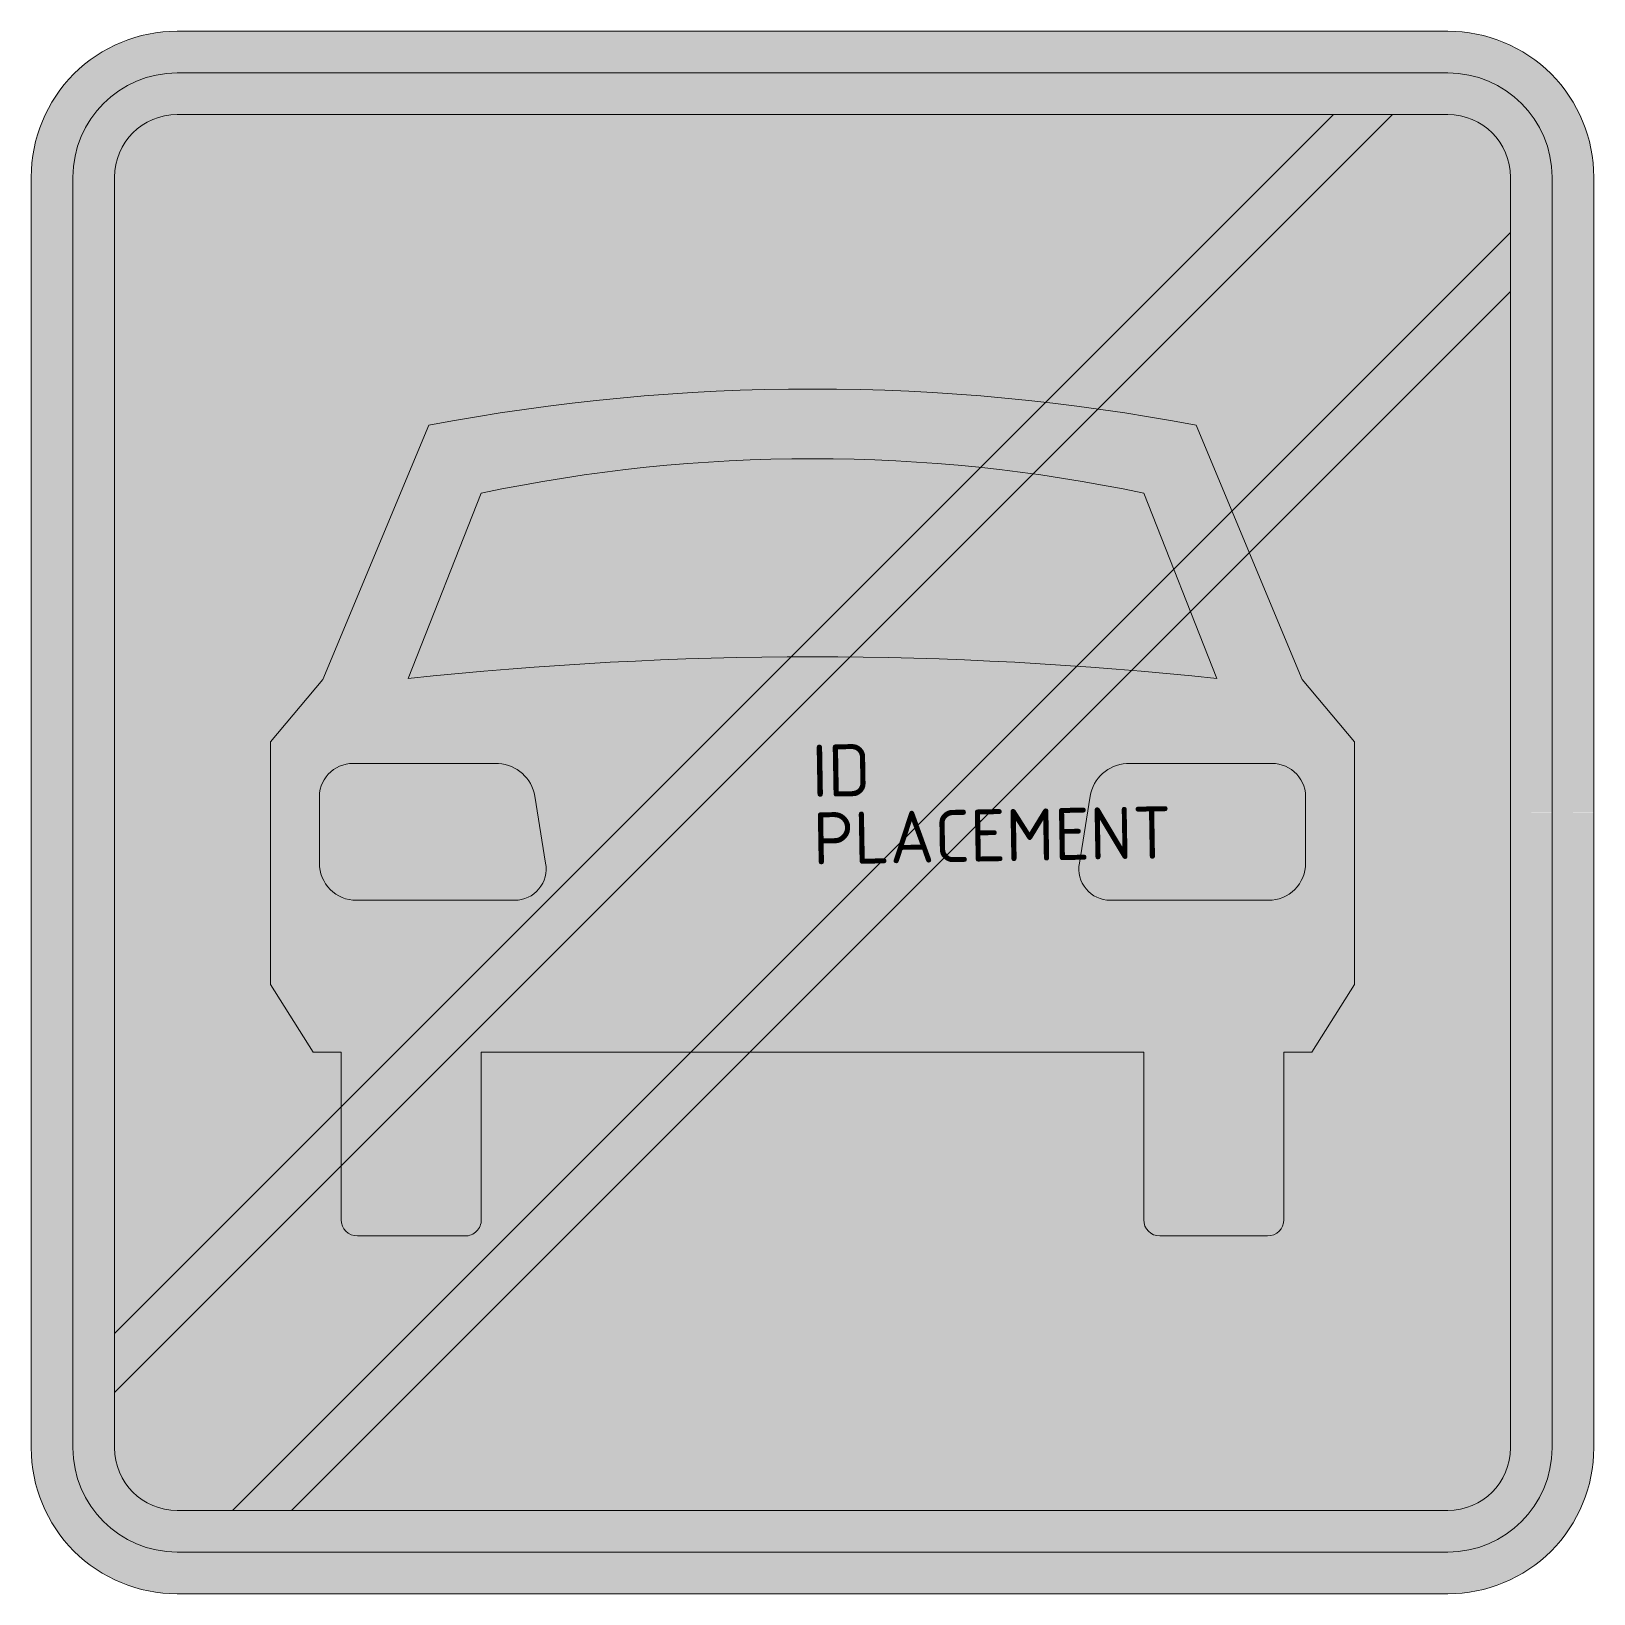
# Model space of a CAD drawing. Extents: x -3.75 to 3.75, y -3.75 to 3.75.
import ezdxf
from ezdxf.enums import TextEntityAlignment as Align

# ---------------------------------------------------------------- set-up
doc = ezdxf.new("R2010")
doc.units = 0
doc.styles.add('NLCS-ISO', font='NLCS-ISO.ttf', dxfattribs={"height": 0.25})

msp = doc.modelspace()

# ---------------------------------------------------------------- hatches: boundary and pattern name
at = {"true_color": 0x005b8c}
h = msp.add_hatch(color=146, dxfattribs=at)
h.dxf.hatch_style = 1
h.paths.add_polyline_path([(3.050000000000002, 3.750000000000001), (-3.050000000000001, 3.75, 0.4142135623730949), (-3.750000000000001, 3.05), (-3.75, -4.440892098500626e-16), (-3.55, -4.440892098500626e-16), (-3.550000000000001, 3.05, -0.4142135623730951), (-3.050000000000001, 3.55), (3.05, 3.550000000000001, -0.414213562373095), (3.55, 3.050000000000001), (3.550000000000001, -4.440892098500626e-16), (3.749999999999999, 4.440892098500626e-16), (3.750000000000001, 3.050000000000001, 0.4142135623730949)])
at = {"true_color": 0xf1f0ea}
h = msp.add_hatch(color=7, dxfattribs=at)
h.dxf.hatch_style = 1
h.paths.add_polyline_path([(3.05, 3.550000000000001), (-3.050000000000001, 3.55, 0.4142135623730951), (-3.550000000000001, 3.05), (-3.550000000000001, 0), (-3.35, 0), (-3.350000000000001, 3.05, -0.4142135623730948), (-3.050000000000001, 3.35), (3.05, 3.350000000000001, -0.4142135623730949), (3.35, 3.050000000000001), (3.350000000000001, 0), (3.55, 4.440892098500626e-16), (3.55, 3.050000000000001, 0.414213562373095)])
h = msp.add_hatch(color=7, dxfattribs=at)
h.dxf.hatch_style = 1
h.paths.add_polyline_path([(2.784314575050761, 3.350000000000001), (2.501471862576143, 3.350000000000002), (-3.349999999999999, -2.501471862576143), (-3.349999999999999, -2.784314575050762)])
at = {"true_color": 0xbb1e10}
h = msp.add_hatch(color=22, dxfattribs=at)
h.dxf.hatch_style = 1
h.paths.add_polyline_path([(-3.35, -2.784314575050763), (-3.35, -3.05, 0.4142135623730946), (-3.05, -3.35), (-2.784314575050761, -3.35), (3.35, 2.784314575050763), (3.35, 3.050000000000001, 0.4142135623730945), (3.049999999999999, 3.350000000000001), (2.784314575050761, 3.350000000000001)])
at = {"true_color": 0x005b8c}
h = msp.add_hatch(color=146, dxfattribs=at)
h.dxf.hatch_style = 1
h.paths.add_polyline_path([(3.349999999999998, 3.050000000000001, 0.4142135623730945), (3.049999999999999, 3.350000000000001), (-3.050000000000001, 3.35, 0.4142135623730949), (-3.350000000000001, 3.05), (-3.350000000000001, 0), (-2.601696776082975, 0), (-2.601696776082975, 0.3387979247120616), (-2.349780990013142, 0.6384847483676075), (-1.841601776272997, 1.858987924332013, -0.09433600123699437), (1.841592939603082, 1.858987924332015), (2.349772153343222, 0.6384847483676066), (2.601687939413054, 0.3387979247120616), (2.601687939413054, 0), (3.350000000000001, 0)])
at = {"true_color": 0xf1f0ea}
h = msp.add_hatch(color=7, dxfattribs=at)
h.dxf.hatch_style = 1
h.paths.add_polyline_path([(3.35, 2.501471862576144), (3.35, 2.784314575050763), (-2.784314575050761, -3.35), (-2.501471862576143, -3.35)])
h = msp.add_hatch(color=7, dxfattribs=at)
h.dxf.hatch_style = 1
h.paths.add_polyline_path([(1.120261058055734, 1.968789195479589, 0.07567424025537925), (-1.841601776272996, 1.858987924332013), (-2.349780990013142, 0.6384847483676077), (-2.601696776082975, 0.3387979247120616), (-2.601696776082975, -0.8252389304656798), (-2.397552027598854, -1.15099393038424), (-2.262898851362985, -1.15099393038424), (-2.262898851362985, -1.414370713939128), (-0.1017439046551994, 0.7467842327686611, 0.02542127967488889), (-1.941491493044902, 0.6428323899680848), (-1.589685990203165, 1.533232924413451, -0.07802249004510017), (0.8075061935318864, 1.656034330955744)])
h.paths.add_polyline_path([(-1.333422562532857, 0.07818685544127768), (-1.281303883346664, -0.2432205028768131, -0.4698667537425231), (-1.428964637704283, -0.4212970750979146), (-2.189077309977183, -0.42129707597483, -0.4142135623730951), (-2.367153883075205, -0.2432205028768077), (-2.367153883075205, 0.07818685544127901, -0.4379484502150611), (-2.189059637514257, 0.2345605663396833), (-1.507151493153487, 0.2345605663396833, -0.3521437193805753)], flags=16)
at = {"true_color": 0x005b8c}
h = msp.add_hatch(color=146, dxfattribs=at)
h.dxf.hatch_style = 1
edge = h.paths.add_edge_path()
edge.add_arc((1.325500487725506e-05, -17.38609370000547), 18.13316344834594, 83.85360024289469, 96.14639975710531, ccw=False)
edge.add_line((1.941518003054657, 0.6428323899680835), (1.589677153533247, 1.533232924413453))
edge.add_arc((-4.41833495923305e-06, -6.039701207943091), 7.737985453136244, 78.14481942951005, 101.85518057049)
edge.add_line((-1.589685990203165, 1.533232924413453), (-1.941491493044903, 0.6428323899680835))
at = {"true_color": 0xf1f0ea}
h = msp.add_hatch(color=7, dxfattribs=at)
h.dxf.hatch_style = 1
h.paths.add_polyline_path([(2.601687939413052, -0.8252389304656799), (2.601687939413052, 0.3387979247120618), (2.349772153343222, 0.6384847483676086), (2.096147584224769, 1.247619446800914), (1.814019603226899, 0.9654914658030431), (1.941518003054657, 0.6428323899680919, 0.005687973433811684), (1.530863127085355, 0.6823349896615021), (-0.302465792960386, -1.15099393038424), (1.589677153533247, -1.15099393038424), (1.589677153533247, -1.954529999519295, 0.4142135623730953), (1.66786400898245, -2.032716854968498), (2.18473850592354, -2.032716854968498, 0.4142135623730953), (2.262925361372746, -1.954529999519292), (2.262925361372746, -1.15099393038424), (2.397560864268772, -1.15099393038424)])
h.paths.add_polyline_path([(1.281184094254017, -0.2432205028768112), (1.333302773440202, 0.07818685544127213, -0.3521437193805811), (1.507031704060835, 0.2345605663396833), (2.188939848421608, 0.2345605663396833, -0.4379484502150746), (2.367034093982552, 0.0781868554412708), (2.367034093982552, -0.24322050287681, -0.4142135623730951), (2.188957520884532, -0.4212970759748298), (1.428844848438287, -0.421297075097915, -0.469866753390439)], flags=16)
at = {"true_color": 0x005b8c}
h = msp.add_hatch(color=146, dxfattribs=at)
h.dxf.hatch_style = 1
edge = h.paths.add_edge_path()
edge.add_arc((-2.205962759276741, 0.07420880376363882), 0.1612402036917639, 83.98251657624814, 178.5862787599309)
edge.add_line((-2.367153883075205, 0.07818685544127568), (-2.367153883075205, -0.2432205028768091))
edge.add_arc((-2.189077309977183, -0.2432205028768077), 0.1780765730980223, 180.0000000000004, 270.0056860794393)
edge.add_line((-2.189059637514257, -0.421297075097915), (-1.428964637704285, -0.421297075097915))
edge.add_arc((-1.428964637704283, -0.27103878091581), 0.1502582941821051, 269.9999999999993, 370.6690842893384)
edge.add_line((-1.281303883346665, -0.2432205028768091), (-1.333422562532856, 0.07818685544127568))
edge.add_arc((-1.517536070070536, 0.04833143183363216), 0.1865184440655105, 9.210777636512622, 86.80835718352857)
edge.add_line((-1.507151493153486, 0.2345605663396833), (-2.189059637514257, 0.2345605663396833))
h = msp.add_hatch(color=146, dxfattribs=at)
h.dxf.hatch_style = 1
edge = h.paths.add_edge_path()
edge.add_arc((2.20584297018409, 0.07420880376364086), 0.1612402036917616, 1.413721240068412, 96.01748342375112, ccw=False)
edge.add_line((2.367034093982552, 0.07818685544127568), (2.367034093982552, -0.2432205028768091))
edge.add_arc((2.188957520884532, -0.24322050287681), 0.1780765730980196, -90.00568607943882, 2.8421709430404007e-13, ccw=False)
edge.add_line((2.188939848421608, -0.421297075097915), (1.428844848611636, -0.421297075097915))
edge.add_arc((1.428844848611635, -0.2710387809158107), 0.1502582941821043, 169.3309157106613, 270.0000000000003, ccw=False)
edge.add_line((1.281184094254018, -0.2432205028768091), (1.333302773440202, 0.07818685544127568))
edge.add_arc((1.517416280977884, 0.04833143183362994), 0.1865184440655126, 93.1916428164709, 170.7892223634868, ccw=False)
edge.add_line((1.507031704060836, 0.2345605663396833), (2.188939848421608, 0.2345605663396833))
h = msp.add_hatch(color=146, dxfattribs=at)
h.dxf.hatch_style = 1
h.paths.add_polyline_path([(-3.55, -4.440892098500626e-16), (-3.75, 0), (-3.75, -3.050000000000001, 0.414213562373095), (-3.05, -3.75), (3.050000000000001, -3.750000000000001, 0.4142135623730953), (3.750000000000001, -3.050000000000001), (3.75, 0), (3.550000000000001, 4.440892098500626e-16), (3.550000000000001, -3.05, -0.4142135623730951), (3.050000000000001, -3.55), (-3.05, -3.55, -0.4142135623730949), (-3.55, -3.050000000000001)])
at = {"true_color": 0xf1f0ea}
h = msp.add_hatch(color=7, dxfattribs=at)
h.dxf.hatch_style = 1
h.paths.add_polyline_path([(-3.35, 0), (-3.550000000000001, -4.440892098500626e-16), (-3.55, -3.050000000000001, 0.4142135623730949), (-3.05, -3.55), (3.050000000000001, -3.55, 0.4142135623730951), (3.550000000000001, -3.05), (3.550000000000001, 0), (3.350000000000001, -4.440892098500626e-16), (3.350000000000001, -3.049999999999999, -0.4142135623730955), (3.050000000000001, -3.35), (-3.05, -3.35, -0.4142135623730949), (-3.35, -3.05)])
at = {"true_color": 0x005b8c}
h = msp.add_hatch(color=146, dxfattribs=at)
h.dxf.hatch_style = 1
h.paths.add_polyline_path([(3.350000000000001, 4.440892098500626e-16), (2.601687939413054, 8.881784197001252e-16), (2.601687939413052, -0.8252389304656798), (2.397560864268772, -1.15099393038424), (2.262925361372746, -1.15099393038424), (2.262925361372746, -1.954529999519292, -0.4142135623730961), (2.184738505923541, -2.032716854968498), (1.66786400898245, -2.032716854968498, -0.4142135623730945), (1.589677153533247, -1.954529999519295), (1.589677153533247, -1.150993930384241), (-1.589685990203165, -1.15099393038424), (-1.589685988205726, -1.954547670861695, -0.4142135623730989), (-1.66785517231253, -2.032716854968499), (-2.184711993915893, -2.032716856966388, -0.4142135623730929), (-2.262898851362985, -1.954529999519295), (-2.262898851362985, -1.150993930384241), (-2.397552027598855, -1.15099393038424), (-2.601696776082975, -0.8252389304656798), (-2.601696776082975, 4.440892098500626e-16), (-3.35, 8.881784197001252e-16), (-3.35, -3.049999999999999, 0.4142135623730951), (-3.05, -3.349999999999999), (3.050000000000001, -3.349999999999998, 0.4142135623730948), (3.350000000000001, -3.049999999999998)])

# ---------------------------------------------------------------- linework, layer by layer
at = {"color": 145, "lineweight": 0, "true_color": 0x377daf}
msp.add_lwpolyline([(-3.05, -3.75), (3.050000000000001, -3.75, 0.4142135623730953), (3.750000000000001, -3.05), (3.75, 3.050000000000001, 0.4142135623730953), (3.05, 3.750000000000001), (-3.050000000000001, 3.75, 0.4142135623730953), (-3.750000000000001, 3.05), (-3.75, -3.050000000000001, 0.4142135623730952)], format="xyb", close=True, dxfattribs=at)
at = {"color": 7, "lineweight": 0, "true_color": 0xf1f0ea}
for points in [[(-3.05, -3.55), (3.050000000000001, -3.55, 0.414213562373095), (3.550000000000001, -3.05), (3.55, 3.050000000000001, 0.414213562373095), (3.05, 3.550000000000001), (-3.050000000000001, 3.55, 0.414213562373095), (-3.550000000000001, 3.05), (-3.55, -3.050000000000001, 0.414213562373095)], [(-3.05, -3.35), (3.050000000000001, -3.35, 0.4142135623730948), (3.350000000000001, -3.05), (3.35, 3.050000000000001, 0.4142135623730948), (3.05, 3.350000000000001), (-3.050000000000001, 3.35, 0.4142135623730948), (-3.350000000000001, 3.05), (-3.35, -3.050000000000001, 0.4142135623730943)], [(-1.589685990203165, -1.15099393038424), (1.589677153533247, -1.15099393038424), (1.589677153533247, -1.954529999519294, 0.414213562373086), (1.667864008982447, -2.032716854968498), (2.184738505923541, -2.032716854968498, 0.4142135623730828), (2.262925361372746, -1.954529999519294), (2.262925361372746, -1.15099393038424), (2.397560864268772, -1.15099393038424), (2.601687939413052, -0.8252389304656798), (2.601687939413052, 0.338797924712062), (2.349772153343222, 0.6384847483676079), (1.84159293960308, 1.858987924332013, 0.09433600123699433), (-1.841601776272997, 1.858987924332013), (-2.349780990013142, 0.6384847483676079), (-2.601696776082975, 0.338797924712062), (-2.601696776082975, -0.8252389304656798), (-2.397552027598854, -1.15099393038424), (-2.262898851362985, -1.15099393038424), (-2.262898851362985, -1.954529999519294, 0.4141473509202929), (-2.184729669253624, -2.032716854968498), (-1.667855172312529, -2.032716854968498, 0.4142797769259664), (-1.589685990203165, -1.954529999519294)], [(-1.941491493044903, 0.6428323899680835, -0.05368895362068186), (1.941518003054657, 0.6428323899680835), (1.589677153533247, 1.533232924413453, 0.1038266554135939), (-1.589685990203165, 1.533232924413453)], [(-2.189059637514257, 0.2345605663396833, 0.4379484502150668), (-2.367153883075205, 0.07818685544127568), (-2.367153883075205, -0.2432205028768091, 0.4142426296314338), (-2.189059637514257, -0.421297075097915), (-1.428964637704285, -0.421297075097915, 0.4698667537425362), (-1.281303883346665, -0.2432205028768091), (-1.333422562532856, 0.07818685544127568, 0.3521437193805775), (-1.507151493153486, 0.2345605663396833)], [(2.188939848421608, 0.2345605663396833, -0.4379484502150668), (2.367034093982552, 0.07818685544127568), (2.367034093982552, -0.2432205028768091, -0.4142426296314338), (2.188939848421608, -0.421297075097915), (1.428844848611636, -0.421297075097915, -0.4698667537425362), (1.281184094254018, -0.2432205028768091), (1.333302773440202, 0.07818685544127568, -0.3521437193805775), (1.507031704060836, 0.2345605663396833)]]:
    msp.add_lwpolyline(points, format="xyb", close=True, dxfattribs=at)
for points in [[(-3.35, -2.784314575050762), (2.784314575050761, 3.350000000000001)], [(-3.35, -2.501471862576143), (2.501471862576143, 3.350000000000001)], [(-2.784314575050761, -3.35), (3.35, 2.784314575050763)], [(-2.501471862576143, -3.35), (3.35, 2.501471862576144)]]:
    msp.add_lwpolyline(points, dxfattribs=at)

# ---------------------------------------------------------------- texts
at = {"style": 'NLCS-ISO'}
msp.add_attdef('ID', text='', height=0.25, rotation=1, dxfattribs=at).set_placement((0, 0), align=Align.BOTTOM_LEFT)
msp.add_attdef('PLACEMENT', text='', height=0.25, rotation=1, dxfattribs=at).set_placement((0, 0), align=Align.TOP_LEFT)

doc.saveas('drawing.dxf')
